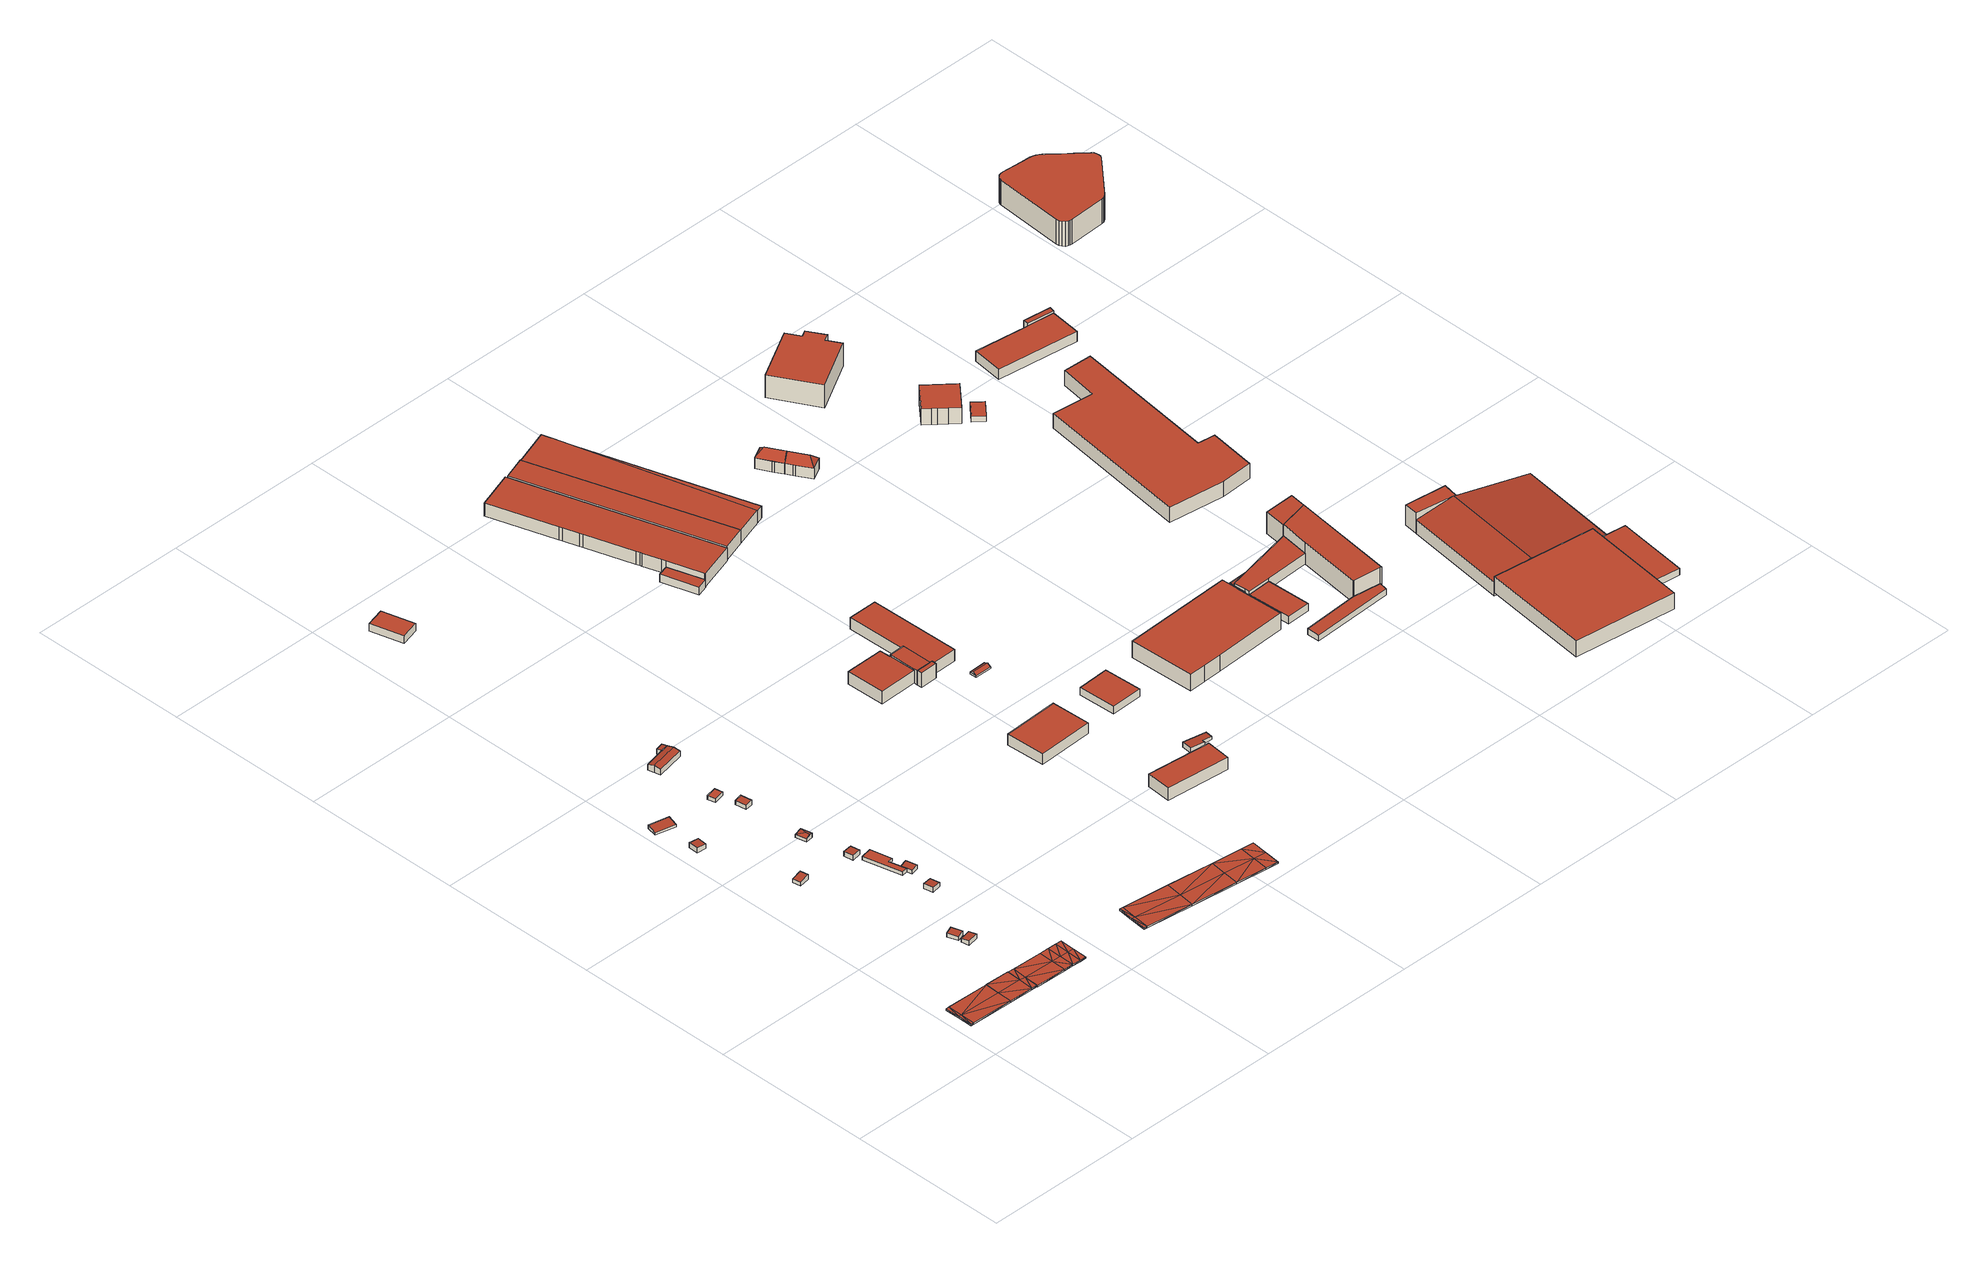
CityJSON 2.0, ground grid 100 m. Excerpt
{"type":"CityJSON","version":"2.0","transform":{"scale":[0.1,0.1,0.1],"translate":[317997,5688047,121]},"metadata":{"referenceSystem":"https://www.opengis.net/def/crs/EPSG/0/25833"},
"CityObjects":{
"building1":{"type":"Building","attributes":{"Stand_DGM":"2023","Stand_Basis-DLM":"2022","Gemeindeschluessel":"14713000","ObjektHoehe":1,"Stand_Laserscan":"2023","BodenHoehe":130.34,"Stand_3D-Stadtmodell":"2025","Geometrietyp2DReferenz":2000,"AbsoluteHoehe":131.34,"function":"53001_1800","roofType":"9999","measuredHeight":1},"geometry":[{"type":"MultiSurface","lod":"2","boundaries":[[[0,1,2]],[[2,1,3]],[[2,3,4]],[[4,3,5]],[[6,7,8]],[[8,7,9]],[[8,9,10]],[[8,10,11]],[[11,10,12]],[[11,12,13]],[[13,12,14]],[[14,12,15]],[[14,15,16]],[[14,16,17]],[[14,17,18]],[[14,18,19]],[[19,18,20]],[[19,20,1]],[[1,20,3]],[[3,20,21]],[[3,21,5]],[[5,21,22]],[[23,6,24]],[[24,6,8]],[[24,8,25]],[[25,8,11]],[[25,11,26]],[[26,11,13]],[[26,13,27]],[[27,13,28]],[[28,13,29]],[[29,13,30]],[[30,13,14]],[[30,14,19]],[[30,19,31]],[[31,19,32]],[[32,19,1]],[[32,1,0]],[[6,23,33]],[[6,33,34]],[[23,24,35]],[[23,35,33]],[[24,25,36]],[[24,36,35]],[[25,26,37]],[[25,37,36]],[[26,27,38]],[[28,29,39]],[[26,38,37]],[[27,28,40]],[[27,40,38]],[[28,39,40]],[[29,30,41]],[[29,41,39]],[[30,31,42]],[[30,42,41]],[[31,32,43]],[[31,43,42]],[[32,0,44]],[[32,44,43]],[[0,2,45]],[[0,45,44]],[[2,4,46]],[[2,46,45]],[[4,5,47]],[[4,47,46]],[[5,22,48]],[[5,48,47]],[[22,21,49]],[[22,49,48]],[[21,20,50]],[[21,50,49]],[[20,18,51]],[[20,51,50]],[[18,17,52]],[[18,52,51]],[[17,16,53]],[[17,53,52]],[[16,15,54]],[[16,54,53]],[[15,12,55]],[[15,55,54]],[[12,10,56]],[[12,56,55]],[[10,9,57]],[[10,57,56]],[[9,7,58]],[[9,58,57]],[[7,6,34]],[[7,34,58]],[[35,34,33]],[[59,34,35]],[[36,59,35]],[[60,59,36]],[[37,60,36]],[[61,60,37]],[[38,61,37]],[[40,61,38]],[[39,61,40]],[[41,61,39]],[[62,61,41]],[[63,62,41]],[[42,63,41]],[[43,63,42]],[[64,63,43]],[[44,64,43]],[[45,64,44]],[[65,64,45]],[[46,65,45]],[[47,65,46]],[[59,58,34]],[[57,58,59]],[[56,57,59]],[[60,56,59]],[[55,56,60]],[[61,55,60]],[[62,55,61]],[[54,55,62]],[[53,54,62]],[[52,53,62]],[[51,52,62]],[[63,51,62]],[[50,51,63]],[[64,50,63]],[[65,50,64]],[[49,50,65]],[[47,49,65]],[[48,49,47]]],"semantics":{"surfaces":[{"type":"RoofSurface"},{"type":"WallSurface"},{"type":"GroundSurface"}],"values":[0,0,0,0,0,0,0,0,0,0,0,0,0,0,0,0,0,0,0,0,0,0,0,0,0,0,0,0,0,0,0,0,0,0,0,0,0,0,1,1,1,1,1,1,1,1,1,1,1,1,1,1,1,1,1,1,1,1,1,1,1,1,1,1,1,1,1,1,1,1,1,1,1,1,1,1,1,1,1,1,1,1,1,1,1,1,1,1,1,1,2,2,2,2,2,2,2,2,2,2,2,2,2,2,2,2,2,2,2,2,2,2,2,2,2,2,2,2,2,2,2,2,2,2,2,2,2,2]}}]},
"building2":{"type":"Building","attributes":{"Dachtyp_tdc":"tdcPolyFlatRoof","Gemeindeschluessel":14713000,"Dachneigung":4.1,"QualitaetDacherkennung":83,"Geometrietyp2DReferenz":"3000","function":"31001_9998","roofType":"2100","measuredHeight":2.98},"geometry":[{"type":"MultiSurface","lod":"2","boundaries":[[[66,67,68,69]],[[67,70,71,68]],[[70,72,73,71]],[[72,66,69,73]],[[72,70,67,66]],[[69,68,71,73]]],"semantics":{"surfaces":[{"type":"WallSurface"},{"type":"RoofSurface"},{"type":"GroundSurface"}],"values":[0,0,0,0,1,2]}}]},
"building3":{"type":"Building","attributes":{"Dachtyp_tdc":"tdcPolyFlatRoof","Gemeindeschluessel":14713000,"Dachneigung":4.64,"QualitaetDacherkennung":65,"Geometrietyp2DReferenz":"3000","function":"31001_9998","roofType":"2100","measuredHeight":2.74},"geometry":[{"type":"MultiSurface","lod":"2","boundaries":[[[74,75,76,77]],[[75,78,79,76]],[[78,80,81,79]],[[80,74,77,81]],[[80,78,75,74]],[[77,76,79,81]]],"semantics":{"surfaces":[{"type":"WallSurface"},{"type":"RoofSurface"},{"type":"GroundSurface"}],"values":[0,0,0,0,1,2]}}]},
"building4":{"type":"Building","attributes":{"Dachtyp_tdc":"tdcPolyFlatRoof","Gemeindeschluessel":14713000,"Dachneigung":4.14,"QualitaetDacherkennung":78,"Geometrietyp2DReferenz":"3000","function":"31001_9998","roofType":"2100","measuredHeight":3.09},"geometry":[{"type":"MultiSurface","lod":"2","boundaries":[[[82,83,84,85]],[[83,86,87,84]],[[86,88,89,87]],[[88,82,85,89]],[[88,86,83,82]],[[85,84,87,89]]],"semantics":{"surfaces":[{"type":"WallSurface"},{"type":"RoofSurface"},{"type":"GroundSurface"}],"values":[0,0,0,0,1,2]}}]},
"building5":{"type":"Building","attributes":{"Dachtyp_tdc":"tdcPolyFlatRoof","Gemeindeschluessel":14713000,"Dachneigung":2.61,"QualitaetDacherkennung":68,"Geometrietyp2DReferenz":"3000","function":"31001_9998","roofType":"2100","measuredHeight":3.45},"geometry":[{"type":"MultiSurface","lod":"2","boundaries":[[[90,91,92,93]],[[91,94,95,92]],[[94,96,97,95]],[[96,90,93,97]],[[96,94,91,90]],[[93,92,95,97]]],"semantics":{"surfaces":[{"type":"WallSurface"},{"type":"RoofSurface"},{"type":"GroundSurface"}],"values":[0,0,0,0,1,2]}}]},
"building6":{"type":"Building","attributes":{"Dachtyp_tdc":"tdcPolyFlatRoof","Gemeindeschluessel":14713000,"Dachneigung":6.38,"QualitaetDacherkennung":75,"Geometrietyp2DReferenz":"3000","function":"31001_9998","roofType":"2100","measuredHeight":2.29},"geometry":[{"type":"MultiSurface","lod":"2","boundaries":[[[98,99,100,101]],[[99,102,103,100]],[[102,104,105,103]],[[104,98,101,105]],[[104,102,99,98]],[[101,100,103,105]]],"semantics":{"surfaces":[{"type":"WallSurface"},{"type":"RoofSurface"},{"type":"GroundSurface"}],"values":[0,0,0,0,1,2]}}]},
"building7":{"type":"Building","attributes":{"Dachtyp_tdc":"tdcPolyFlatRoof","Gemeindeschluessel":14713000,"Dachneigung":5.02,"QualitaetDacherkennung":79,"Geometrietyp2DReferenz":"3000","function":"31001_9998","roofType":"2100","measuredHeight":3.14},"geometry":[{"type":"MultiSurface","lod":"2","boundaries":[[[106,107,108,109]],[[107,110,111,108]],[[110,112,113,111]],[[112,106,109,113]],[[112,110,107,106]],[[109,108,111,113]]],"semantics":{"surfaces":[{"type":"WallSurface"},{"type":"RoofSurface"},{"type":"GroundSurface"}],"values":[0,0,0,0,1,2]}}]},
"building8":{"type":"Building","attributes":{"Dachtyp_tdc":"tdcPolyFlatRoof","Gemeindeschluessel":14713000,"Dachneigung":3.88,"QualitaetDacherkennung":76,"Geometrietyp2DReferenz":"3000","function":"31001_9998","roofType":"2100","measuredHeight":3.32},"geometry":[{"type":"MultiSurface","lod":"2","boundaries":[[[114,115,116,117]],[[115,118,119,116]],[[118,120,121,119]],[[120,114,117,121]],[[120,118,115,114]],[[117,116,119,121]]],"semantics":{"surfaces":[{"type":"WallSurface"},{"type":"RoofSurface"},{"type":"GroundSurface"}],"values":[0,0,0,0,1,2]}}]},
"building9":{"type":"Building","attributes":{"Dachtyp_tdc":"tdcPolyFlatRoof","Gemeindeschluessel":14713000,"Dachneigung":0,"QualitaetDacherkennung":50,"Geometrietyp2DReferenz":"3000","function":"31001_9998","roofType":"1000","measuredHeight":2.38},"geometry":[{"type":"MultiSurface","lod":"2","boundaries":[[[122,123,124,125]],[[123,126,127,124]],[[126,128,129,127]],[[128,130,131,129]],[[130,132,133,131]],[[132,134,135,133]],[[134,122,125,135]],[[134,132,130,128,126,123,122]],[[125,124,127,129,131,133,135]]],"semantics":{"surfaces":[{"type":"WallSurface"},{"type":"RoofSurface"},{"type":"GroundSurface"}],"values":[0,0,0,0,0,0,0,1,2]}}]},
"building10":{"type":"Building","attributes":{"Dachtyp_tdc":"tdcHipAndGableRoof","Gemeindeschluessel":14713000,"Dachneigung":20.22,"QualitaetDacherkennung":54,"Geometrietyp2DReferenz":"3000","function":"31001_9998","roofType":"5000","measuredHeight":3.24},"geometry":[{"type":"MultiSurface","lod":"2","boundaries":[[[136,137,138,139]],[[137,140,141,138]],[[140,142,143,141]],[[142,136,139,143]],[[140,137,144]],[[136,142,145]],[[137,136,145,144]],[[142,140,144,145]],[[139,138,141,143]]],"semantics":{"surfaces":[{"type":"WallSurface"},{"type":"RoofSurface"},{"type":"GroundSurface"}],"values":[0,0,0,0,1,0,1,1,2]}}]},
"building11":{"type":"Building","attributes":{"Dachtyp_tdc":"tdcPolyFlatRoof","Gemeindeschluessel":14713000,"Dachneigung":2.78,"QualitaetDacherkennung":72,"Geometrietyp2DReferenz":"3000","function":"31001_9998","roofType":"2100","measuredHeight":2.71},"geometry":[{"type":"MultiSurface","lod":"2","boundaries":[[[146,147,148,125]],[[147,149,150,148]],[[149,151,152,150]],[[151,153,124,152]],[[153,146,125,124]],[[153,151,149,147,146]],[[125,148,150,152,124]]],"semantics":{"surfaces":[{"type":"WallSurface"},{"type":"RoofSurface"},{"type":"GroundSurface"}],"values":[0,0,0,0,0,1,2]}}]},
"building12":{"type":"Building","attributes":{"Dachtyp_tdc":"tdcPolyFlatRoof","Gemeindeschluessel":14713000,"Dachneigung":0,"QualitaetDacherkennung":69,"Geometrietyp2DReferenz":"3000","function":"31001_9998","roofType":"1000","measuredHeight":2.48},"geometry":[{"type":"MultiSurface","lod":"2","boundaries":[[[154,155,156,157]],[[155,158,159,156]],[[158,160,161,159]],[[160,154,157,161]],[[160,158,155,154]],[[157,156,159,161]]],"semantics":{"surfaces":[{"type":"WallSurface"},{"type":"RoofSurface"},{"type":"GroundSurface"}],"values":[0,0,0,0,1,2]}}]},
"building13":{"type":"Building","attributes":{"Dachtyp_tdc":"tdcPolyFlatRoof","Gemeindeschluessel":14713000,"Dachneigung":3.39,"QualitaetDacherkennung":83,"Geometrietyp2DReferenz":"3000","function":"31001_9998","roofType":"2100","measuredHeight":3.14},"geometry":[{"type":"MultiSurface","lod":"2","boundaries":[[[162,163,164,165]],[[163,166,167,164]],[[166,168,169,167]],[[168,162,165,169]],[[168,166,163,162]],[[165,164,167,169]]],"semantics":{"surfaces":[{"type":"WallSurface"},{"type":"RoofSurface"},{"type":"GroundSurface"}],"values":[0,0,0,0,1,2]}}]},
"building14":{"type":"Building","attributes":{"Gemeindeschluessel":14713000,"Geometrietyp2DReferenz":"3000","function":"31001_9998","roofType":"9999"},"children":["building14-1","building14-2"]},
"building14-1":{"type":"BuildingPart","attributes":{"Dachtyp_tdc":"tdcPolyFlatRoof","Dachneigung":4.52,"QualitaetDacherkennung":75,"Geometrietyp2DReferenz":"3000","roofType":"2100","measuredHeight":3.58},"parents":["building14"],"geometry":[{"type":"MultiSurface","lod":"2","boundaries":[[[170,171,172,173]],[[171,174,175,172]],[[174,176,177,175]],[[176,174,171,170]],[[173,172,175,177]],[[176,170,173,177]]],"semantics":{"surfaces":[{"type":"WallSurface"},{"type":"RoofSurface"},{"type":"GroundSurface"},{"type":"ClosureSurface"}],"values":[0,0,0,1,2,3]}}]},
"building14-2":{"type":"BuildingPart","attributes":{"Dachtyp_tdc":"tdcGableRoof","Dachneigung":12.47,"QualitaetDacherkennung":81,"Geometrietyp2DReferenz":"3000","roofType":"3100","measuredHeight":4.44},"parents":["building14"],"geometry":[{"type":"MultiSurface","lod":"2","boundaries":[[[178,179,180,181]],[[179,182,183,180]],[[182,170,173,183]],[[176,184,185,177]],[[184,186,187,185]],[[186,188,189,187]],[[188,178,181,189]],[[184,176,170,182,179,178]],[[178,188,186,184]],[[181,180,183,173,177,185,187,189]],[[170,176,177,173]]],"semantics":{"surfaces":[{"type":"WallSurface"},{"type":"RoofSurface"},{"type":"GroundSurface"},{"type":"ClosureSurface"}],"values":[0,0,0,0,0,0,0,1,1,2,3]}}]},
"building15":{"type":"Building","attributes":{"Stand_DGM":"2023","Stand_Basis-DLM":"2022","Gemeindeschluessel":"14713000","ObjektHoehe":1,"Stand_Laserscan":"2023","BodenHoehe":130.78,"Stand_3D-Stadtmodell":"2025","Geometrietyp2DReferenz":2000,"AbsoluteHoehe":131.78,"function":"53001_1800","roofType":"9999","measuredHeight":1},"geometry":[{"type":"MultiSurface","lod":"2","boundaries":[[[190,191,192]],[[190,192,193]],[[193,192,194]],[[193,194,195]],[[195,194,196]],[[196,194,197]],[[196,197,198]],[[196,198,199]],[[199,198,200]],[[199,200,201]],[[191,202,203]],[[191,203,192]],[[192,203,204]],[[192,204,194]],[[194,204,197]],[[197,204,205]],[[197,205,198]],[[198,205,206]],[[198,206,207]],[[198,207,200]],[[191,190,208]],[[191,208,209]],[[190,193,210]],[[190,210,208]],[[193,195,211]],[[193,211,210]],[[195,196,212]],[[195,212,211]],[[196,199,213]],[[196,213,212]],[[199,201,214]],[[199,214,213]],[[201,200,215]],[[201,215,214]],[[200,207,216]],[[200,216,215]],[[207,206,217]],[[207,217,216]],[[206,205,218]],[[206,218,217]],[[205,204,219]],[[205,219,218]],[[204,203,220]],[[204,220,219]],[[203,202,221]],[[203,221,220]],[[202,191,209]],[[202,209,221]],[[222,209,208]],[[210,222,208]],[[223,222,210]],[[211,223,210]],[[212,223,211]],[[224,223,212]],[[225,224,212]],[[213,225,212]],[[215,225,213]],[[214,215,213]],[[220,221,209]],[[222,220,209]],[[219,220,222]],[[224,219,223]],[[223,219,222]],[[218,219,224]],[[225,218,224]],[[217,218,225]],[[216,217,225]],[[215,216,225]]],"semantics":{"surfaces":[{"type":"RoofSurface"},{"type":"WallSurface"},{"type":"GroundSurface"}],"values":[0,0,0,0,0,0,0,0,0,0,0,0,0,0,0,0,0,0,0,0,1,1,1,1,1,1,1,1,1,1,1,1,1,1,1,1,1,1,1,1,1,1,1,1,1,1,1,1,2,2,2,2,2,2,2,2,2,2,2,2,2,2,2,2,2,2,2,2]}}]},
"building16":{"type":"Building","attributes":{"Dachtyp_tdc":"tdcPolyFlatRoof","Gemeindeschluessel":14713000,"Dachneigung":0,"QualitaetDacherkennung":88,"Geometrietyp2DReferenz":"3000","function":"31001_2000","roofType":"1000","measuredHeight":4.96},"geometry":[{"type":"MultiSurface","lod":"2","boundaries":[[[226,227,228,229]],[[227,230,231,228]],[[230,232,233,231]],[[232,226,229,233]],[[232,230,227,226]],[[229,228,231,233]]],"semantics":{"surfaces":[{"type":"WallSurface"},{"type":"RoofSurface"},{"type":"GroundSurface"}],"values":[0,0,0,0,1,2]}}]},
"building17":{"type":"Building","attributes":{"Dachtyp_tdc":"tdcPolyFlatRoof","Gemeindeschluessel":14713000,"Dachneigung":0,"QualitaetDacherkennung":85,"Geometrietyp2DReferenz":"3000","function":"31001_2000","roofType":"1000","measuredHeight":6.99},"geometry":[{"type":"MultiSurface","lod":"2","boundaries":[[[234,235,236,237]],[[235,238,239,236]],[[238,240,241,239]],[[240,234,237,241]],[[240,238,235,234]],[[237,236,239,241]]],"semantics":{"surfaces":[{"type":"WallSurface"},{"type":"RoofSurface"},{"type":"GroundSurface"}],"values":[0,0,0,0,1,2]}}]},
"building18":{"type":"Building","attributes":{"Dachtyp_tdc":"tdcPolyFlatRoof","Gemeindeschluessel":14713000,"Dachneigung":0,"QualitaetDacherkennung":66,"Geometrietyp2DReferenz":"3000","function":"31001_2000","roofType":"1000","measuredHeight":8.28},"geometry":[{"type":"MultiSurface","lod":"2","boundaries":[[[242,243,244,245]],[[243,246,247,244]],[[246,248,249,247]],[[248,242,245,249]],[[248,246,243,242]],[[245,244,247,249]]],"semantics":{"surfaces":[{"type":"WallSurface"},{"type":"RoofSurface"},{"type":"GroundSurface"}],"values":[0,0,0,0,1,2]}}]},
"building19":{"type":"Building","attributes":{"Gemeindeschluessel":14713000,"Geometrietyp2DReferenz":"3000","function":"31001_2000","roofType":"9999"},"children":["building19-1","building19-2","building19-3","building19-4"]},
"building19-1":{"type":"BuildingPart","attributes":{"Dachtyp_tdc":"tdcPolyFlatRoof","Dachneigung":0,"QualitaetDacherkennung":68,"Geometrietyp2DReferenz":"3000","roofType":"1000","measuredHeight":8.22},"parents":["building19"],"geometry":[{"type":"MultiSurface","lod":"2","boundaries":[[[250,251,252,253]],[[251,254,255,252]],[[254,256,257,255]],[[258,259,260,261]],[[259,250,253,260]],[[259,258,256,254,251,250]],[[253,252,255,257,261,260]],[[261,257,256,258]]],"semantics":{"surfaces":[{"type":"WallSurface"},{"type":"RoofSurface"},{"type":"GroundSurface"},{"type":"ClosureSurface"}],"values":[0,0,0,0,0,1,2,3]}}]},
"building19-2":{"type":"BuildingPart","attributes":{"Dachtyp_tdc":"tdcPolyFlatRoof","Dachneigung":0,"QualitaetDacherkennung":50,"Geometrietyp2DReferenz":"3000","roofType":"1000","measuredHeight":9.46},"parents":["building19"],"geometry":[{"type":"MultiSurface","lod":"2","boundaries":[[[262,263,258,261,264]],[[265,266,267,268,257,256]],[[266,265,263,262,269]],[[270,264,261,257,268]],[[264,270,271,269,262]],[[256,258,263,265]],[[256,257,261,258]],[[271,267,266,269]],[[271,270,268,267]]],"semantics":{"surfaces":[{"type":"WallSurface"},{"type":"RoofSurface"},{"type":"GroundSurface"},{"type":"ClosureSurface"}],"values":[0,0,1,2,3,0,3,0,3]}}]},
"building19-3":{"type":"BuildingPart","attributes":{"Dachtyp_tdc":"tdcPolyFlatRoof","Dachneigung":0,"QualitaetDacherkennung":91,"Geometrietyp2DReferenz":"3000","roofType":"1000","measuredHeight":7.54},"parents":["building19"],"geometry":[{"type":"MultiSurface","lod":"2","boundaries":[[[272,273,274,275]],[[273,276,277,274]],[[267,278,279,268]],[[278,272,275,279]],[[278,267,271,276,273,272]],[[275,274,277,270,268,279]],[[277,276,271,270]],[[268,270,271,267]]],"semantics":{"surfaces":[{"type":"WallSurface"},{"type":"RoofSurface"},{"type":"GroundSurface"},{"type":"ClosureSurface"}],"values":[0,0,0,0,1,2,3,3]}}]},
"building19-4":{"type":"BuildingPart","attributes":{"Dachtyp_tdc":"tdcPolyFlatRoof","Dachneigung":0,"QualitaetDacherkennung":94,"Geometrietyp2DReferenz":"3000","roofType":"1000","measuredHeight":9.58},"parents":["building19"],"geometry":[{"type":"MultiSurface","lod":"2","boundaries":[[[280,281,282,277,276]],[[281,283,284,282]],[[283,285,262,264,284]],[[285,283,281,280]],[[277,282,284,264,270]],[[276,271,269,262,285,280]],[[270,264,262,269,271]],[[276,277,270,271]]],"semantics":{"surfaces":[{"type":"WallSurface"},{"type":"RoofSurface"},{"type":"GroundSurface"},{"type":"ClosureSurface"}],"values":[0,0,0,1,2,0,3,3]}}]},
"building20":{"type":"Building","attributes":{"Dachtyp_tdc":"tdcPolyFlatRoof","Gemeindeschluessel":14713000,"Dachneigung":0,"QualitaetDacherkennung":80,"Geometrietyp2DReferenz":"3000","function":"31001_2000","roofType":"1000","measuredHeight":5.15},"geometry":[{"type":"MultiSurface","lod":"2","boundaries":[[[286,287,288,289]],[[287,290,291,288]],[[290,292,293,291]],[[292,294,295,293]],[[294,286,289,295]],[[294,292,290,287,286]],[[289,288,291,293,295]]],"semantics":{"surfaces":[{"type":"WallSurface"},{"type":"RoofSurface"},{"type":"GroundSurface"}],"values":[0,0,0,0,0,1,2]}}]},
"building21":{"type":"Building","attributes":{"Dachtyp_tdc":"tdcGableRoof","Gemeindeschluessel":14713000,"Dachneigung":32.27,"QualitaetDacherkennung":26,"Geometrietyp2DReferenz":"3000","function":"31001_2000","roofType":"3100","measuredHeight":2.42},"geometry":[{"type":"MultiSurface","lod":"2","boundaries":[[[296,297,298,299]],[[297,300,301,298]],[[300,302,303,301]],[[302,296,299,303]],[[300,297,304]],[[296,302,305]],[[297,296,305,304]],[[302,300,304,305]],[[299,298,301,303]]],"semantics":{"surfaces":[{"type":"WallSurface"},{"type":"RoofSurface"},{"type":"GroundSurface"}],"values":[0,0,0,0,0,0,1,1,2]}}]},
"building22":{"type":"Building","attributes":{"Dachtyp_tdc":"tdcPolyFlatRoof","Gemeindeschluessel":14713000,"Dachneigung":4.75,"QualitaetDacherkennung":59,"Geometrietyp2DReferenz":"3000","function":"31001_2000","roofType":"2100","measuredHeight":3.31},"geometry":[{"type":"MultiSurface","lod":"2","boundaries":[[[306,307,308,309]],[[307,310,311,308]],[[310,312,313,311]],[[312,314,315,313]],[[314,316,317,315]],[[316,306,309,317]],[[316,314,312,310,307,306]],[[309,308,311,313,315,317]]],"semantics":{"surfaces":[{"type":"WallSurface"},{"type":"RoofSurface"},{"type":"GroundSurface"}],"values":[0,0,0,0,0,0,1,2]}}]},
"building23":{"type":"Building","attributes":{"Dachtyp_tdc":"tdcPolyFlatRoof","Gemeindeschluessel":14713000,"Dachneigung":0,"QualitaetDacherkennung":23,"Geometrietyp2DReferenz":"3000","function":"31001_2000","roofType":"1000","measuredHeight":8.55},"geometry":[{"type":"MultiSurface","lod":"2","boundaries":[[[318,319,320,321]],[[319,322,323,320]],[[322,324,325,323]],[[324,326,327,325]],[[326,328,329,327]],[[328,330,331,329]],[[330,332,333,331]],[[332,334,335,333]],[[334,336,337,335]],[[336,338,339,337]],[[338,340,341,339]],[[340,342,343,341]],[[342,344,345,343]],[[344,346,347,345]],[[346,348,349,347]],[[348,318,321,349]],[[348,346,344,342,340,338,336,334,332,330,328,326,324,322,319,318]],[[321,320,323,325,327,329,331,333,335,337,339,341,343,345,347,349]]],"semantics":{"surfaces":[{"type":"WallSurface"},{"type":"RoofSurface"},{"type":"GroundSurface"}],"values":[0,0,0,0,0,0,0,0,0,0,0,0,0,0,0,0,1,2]}}]},
"building24":{"type":"Building","attributes":{"Dachtyp_tdc":"tdcPolyFlatRoof","Gemeindeschluessel":14713000,"Dachneigung":0,"QualitaetDacherkennung":75,"Geometrietyp2DReferenz":"3000","function":"31001_2000","roofType":"1000","measuredHeight":4.93},"geometry":[{"type":"MultiSurface","lod":"2","boundaries":[[[350,351,352,353]],[[351,354,355,352]],[[354,356,357,355]],[[356,350,353,357]],[[356,354,351,350]],[[353,352,355,357]]],"semantics":{"surfaces":[{"type":"WallSurface"},{"type":"RoofSurface"},{"type":"GroundSurface"}],"values":[0,0,0,0,1,2]}}]},
"building25":{"type":"Building","attributes":{"Dachtyp_tdc":"tdcPolyFlatRoof","Gemeindeschluessel":14713000,"Dachneigung":0,"QualitaetDacherkennung":47,"Geometrietyp2DReferenz":"3000","function":"31001_2000","roofType":"1000","measuredHeight":9.12},"geometry":[{"type":"MultiSurface","lod":"2","boundaries":[[[358,359,360,361]],[[359,362,363,360]],[[362,364,365,363]],[[364,366,367,365]],[[366,358,361,367]],[[366,364,362,359,358]],[[361,360,363,365,367]]],"semantics":{"surfaces":[{"type":"WallSurface"},{"type":"RoofSurface"},{"type":"GroundSurface"}],"values":[0,0,0,0,0,1,2]}}]},
"building26":{"type":"Building","attributes":{"Gemeindeschluessel":14713000,"Geometrietyp2DReferenz":"3000","function":"31001_2000","roofType":"9999"},"children":["building26-1","building26-2","building26-3"]},
"building26-1":{"type":"BuildingPart","attributes":{"Dachtyp_tdc":"tdcPolyFlatRoof","Dachneigung":0,"QualitaetDacherkennung":39,"Geometrietyp2DReferenz":"3000","roofType":"1000","measuredHeight":3},"parents":["building26"],"geometry":[{"type":"MultiSurface","lod":"2","boundaries":[[[368,369,370,371]],[[369,372,373,370]],[[372,374,375,373]],[[374,372,369,368]],[[371,370,373,375]],[[371,375,374,368]]],"semantics":{"surfaces":[{"type":"WallSurface"},{"type":"RoofSurface"},{"type":"GroundSurface"},{"type":"ClosureSurface"}],"values":[0,0,0,1,2,3]}}]},
"building26-2":{"type":"BuildingPart","attributes":{"Dachtyp_tdc":"tdcPolyFlatRoof","Dachneigung":0,"QualitaetDacherkennung":45,"Geometrietyp2DReferenz":"3000","roofType":"1000","measuredHeight":8.45},"parents":["building26"],"geometry":[{"type":"MultiSurface","lod":"2","boundaries":[[[376,377,378,379,380]],[[381,382,365,383,384]],[[382,385,363,365]],[[385,386,360,363]],[[386,376,380,360]],[[386,385,382,381,377,376]],[[380,379,383,365,363,360]],[[384,378,377,381]],[[384,383,379,378]]],"semantics":{"surfaces":[{"type":"WallSurface"},{"type":"RoofSurface"},{"type":"GroundSurface"},{"type":"ClosureSurface"}],"values":[0,0,0,0,0,1,2,0,3]}}]},
"building26-3":{"type":"BuildingPart","attributes":{"Dachtyp_tdc":"tdcPolyFlatRoof","Dachneigung":0,"QualitaetDacherkennung":83,"Geometrietyp2DReferenz":"3000","roofType":"1000","measuredHeight":7.87},"parents":["building26"],"geometry":[{"type":"MultiSurface","lod":"2","boundaries":[[[378,387,368,371,379]],[[388,389,390,375,374]],[[389,384,383,390]],[[384,389,388,387,378]],[[379,371,375,390,383]],[[374,368,387,388]],[[374,375,371,368]],[[379,383,384,378]]],"semantics":{"surfaces":[{"type":"WallSurface"},{"type":"RoofSurface"},{"type":"GroundSurface"},{"type":"ClosureSurface"}],"values":[0,0,0,1,2,0,3,3]}}]},
"building27":{"type":"Building","attributes":{"Gemeindeschluessel":14713000,"Geometrietyp2DReferenz":"3000","function":"31001_2000","roofType":"9999"},"children":["building27-1","building27-2"]},
"building27-1":{"type":"BuildingPart","attributes":{"Dachtyp_tdc":"tdcPolyFlatRoof","Dachneigung":0,"QualitaetDacherkennung":62,"Geometrietyp2DReferenz":"3000","roofType":"1000","measuredHeight":10.69},"parents":["building27"],"geometry":[{"type":"MultiSurface","lod":"2","boundaries":[[[391,392,393,394]],[[392,395,396,393]],[[395,397,396]],[[398,399,400]],[[398,401,402,399]],[[401,403,404,402]],[[403,405,406,404]],[[405,407,408,406]],[[407,391,394,408]],[[407,405,403,401,398,395,392,391]],[[394,393,396,399,402,404,406,408]],[[400,397,395,398]],[[400,399,396,397]]],"semantics":{"surfaces":[{"type":"WallSurface"},{"type":"RoofSurface"},{"type":"GroundSurface"},{"type":"ClosureSurface"}],"values":[0,0,0,0,0,0,0,0,0,1,2,0,3]}}]},
"building27-2":{"type":"BuildingPart","attributes":{"Dachtyp_tdc":"tdcPolyFlatRoof","Dachneigung":0,"QualitaetDacherkennung":89,"Geometrietyp2DReferenz":"3000","roofType":"1000","measuredHeight":4.94},"parents":["building27"],"geometry":[{"type":"MultiSurface","lod":"2","boundaries":[[[409,400,399,410]],[[397,411,412,396]],[[411,409,410,412]],[[411,397,400,409]],[[410,399,396,412]],[[396,399,400,397]]],"semantics":{"surfaces":[{"type":"WallSurface"},{"type":"RoofSurface"},{"type":"GroundSurface"},{"type":"ClosureSurface"}],"values":[0,0,0,1,2,3]}}]},
"building28":{"type":"Building","attributes":{"Dachtyp_tdc":"tdcFreeFormRoof","Gemeindeschluessel":14713000,"Dachneigung":44.32,"QualitaetDacherkennung":79,"Geometrietyp2DReferenz":"3000","function":"31001_9998","roofType":"5000","measuredHeight":11.58},"geometry":[{"type":"MultiSurface","lod":"2","boundaries":[[[413,414,415,416]],[[414,417,418,415]],[[417,419,420,418]],[[419,421,422,420]],[[421,423,424,422]],[[423,425,426,424]],[[425,427,428,426]],[[427,413,416,428]],[[429,430,431]],[[432,433,431,430,434,435]],[[419,417,436,437,429,431,433]],[[427,430,429,437,413]],[[413,437,436,414]],[[414,436,417]],[[421,432,435,423]],[[423,435,434,425]],[[425,434,430,427]],[[419,433,432,421]],[[416,415,418,420,422,424,426,428]]],"semantics":{"surfaces":[{"type":"WallSurface"},{"type":"RoofSurface"},{"type":"GroundSurface"}],"values":[0,0,0,0,0,0,0,0,1,1,1,0,0,0,0,0,0,0,2]}}]},
"building29":{"type":"Building","attributes":{"Dachtyp_tdc":"tdcFreeFormRoof","Gemeindeschluessel":14713000,"Dachneigung":44.7,"QualitaetDacherkennung":79,"Geometrietyp2DReferenz":"3000","function":"31001_9998","roofType":"5000","measuredHeight":11.64},"geometry":[{"type":"MultiSurface","lod":"2","boundaries":[[[438,439,440,441]],[[439,442,443,440]],[[442,432,422,443]],[[432,444,420,422]],[[444,445,446,420]],[[445,447,448,446]],[[447,449,450,448]],[[449,438,441,450]],[[449,451,452]],[[449,447,445,444,433,451]],[[438,452,451,433,432,442,439]],[[444,432,433]],[[438,449,452]],[[441,440,443,422,420,446,448,450]]],"semantics":{"surfaces":[{"type":"WallSurface"},{"type":"RoofSurface"},{"type":"GroundSurface"}],"values":[0,0,0,0,0,0,0,0,1,1,1,0,0,2]}}]},
"building30":{"type":"Building","attributes":{"Dachtyp_tdc":"tdcPolyFlatRoof","Gemeindeschluessel":14713000,"Dachneigung":0,"QualitaetDacherkennung":1,"Geometrietyp2DReferenz":"3000","function":"31001_2000","roofType":"1000","measuredHeight":3.91},"geometry":[{"type":"MultiSurface","lod":"2","boundaries":[[[453,454,455,456]],[[454,457,458,455]],[[457,459,460,458]],[[459,461,462,460]],[[461,453,456,462]],[[461,459,457,454,453]],[[456,455,458,460,462]]],"semantics":{"surfaces":[{"type":"WallSurface"},{"type":"RoofSurface"},{"type":"GroundSurface"}],"values":[0,0,0,0,0,1,2]}}]},
"building31":{"type":"Building","attributes":{"Gemeindeschluessel":14713000,"Geometrietyp2DReferenz":"3000","function":"31001_2000","roofType":"9999"},"children":["building31-1","building31-2","building31-3","building31-4","building31-5"]},
"building31-1":{"type":"BuildingPart","attributes":{"Dachtyp_tdc":"tdcPolyFlatRoof","Dachneigung":0,"QualitaetDacherkennung":49,"Geometrietyp2DReferenz":"3000","roofType":"1000","measuredHeight":6.84},"parents":["building31"],"geometry":[{"type":"MultiSurface","lod":"2","boundaries":[[[463,464,465,466,467]],[[468,469,470,471,472]],[[469,473,474,475,470]],[[476,477,478,479,480]],[[477,481,482,478]],[[481,483,484,482]],[[481,477,476,473,469,468,464,463,483]],[[484,467,466,471,470,475,479,478,482]],[[467,484,483,463]],[[472,465,464,468]],[[472,471,466,465]],[[480,474,473,476]],[[480,479,475,474]]],"semantics":{"surfaces":[{"type":"WallSurface"},{"type":"RoofSurface"},{"type":"GroundSurface"},{"type":"ClosureSurface"}],"values":[0,0,0,0,0,0,1,2,3,0,3,0,3]}}]},
"building31-2":{"type":"BuildingPart","attributes":{"Dachtyp_tdc":"tdcPolyFlatRoof","Dachneigung":0,"QualitaetDacherkennung":49,"Geometrietyp2DReferenz":"3000","roofType":"1000","measuredHeight":14.35},"parents":["building31"],"geometry":[{"type":"MultiSurface","lod":"2","boundaries":[[[485,486,487,488,489]],[[486,490,460,487]],[[490,491,492,460]],[[491,493,458,492]],[[493,494,463,467,458]],[[495,494,493,491,490,486,485]],[[488,487,460,492,458,467,484]],[[483,463,494,495,496]],[[483,484,467,463]],[[489,496,495,485]],[[484,483,496,489,488]]],"semantics":{"surfaces":[{"type":"WallSurface"},{"type":"RoofSurface"},{"type":"GroundSurface"},{"type":"ClosureSurface"}],"values":[0,0,0,0,0,1,2,0,3,0,3]}}]},
"building31-3":{"type":"BuildingPart","attributes":{"Dachtyp_tdc":"tdcPolyFlatRoof","Dachneigung":0,"QualitaetDacherkennung":89,"Geometrietyp2DReferenz":"3000","roofType":"1000","measuredHeight":5.06},"parents":["building31"],"geometry":[{"type":"MultiSurface","lod":"2","boundaries":[[[497,498,499,500]],[[498,472,471,499]],[[465,497,500,466]],[[465,472,498,497]],[[500,499,471,466]],[[466,471,472,465]]],"semantics":{"surfaces":[{"type":"WallSurface"},{"type":"RoofSurface"},{"type":"GroundSurface"},{"type":"ClosureSurface"}],"values":[0,0,0,1,2,3]}}]},
"building31-4":{"type":"BuildingPart","attributes":{"Dachtyp_tdc":"tdcPolyFlatRoof","Dachneigung":0,"QualitaetDacherkennung":67,"Geometrietyp2DReferenz":"3000","roofType":"1000","measuredHeight":14.24},"parents":["building31"],"geometry":[{"type":"MultiSurface","lod":"2","boundaries":[[[501,502,503,482,481]],[[502,504,505,503]],[[504,489,488,505]],[[489,504,502,501,496]],[[482,503,505,488,484]],[[481,483,496,501]],[[481,482,484,483]],[[484,488,489,496,483]]],"semantics":{"surfaces":[{"type":"WallSurface"},{"type":"RoofSurface"},{"type":"GroundSurface"},{"type":"ClosureSurface"}],"values":[0,0,0,1,2,0,3,3]}}]},
"building31-5":{"type":"BuildingPart","attributes":{"Dachtyp_tdc":"tdcPolyFlatRoof","Dachneigung":6.16,"QualitaetDacherkennung":50,"Geometrietyp2DReferenz":"3000","roofType":"2100","measuredHeight":5.34},"parents":["building31"],"geometry":[{"type":"MultiSurface","lod":"2","boundaries":[[[474,506,507,475]],[[506,508,509,507]],[[508,480,479,509]],[[508,506,474,480]],[[479,475,507,509]],[[474,475,479,480]]],"semantics":{"surfaces":[{"type":"WallSurface"},{"type":"RoofSurface"},{"type":"GroundSurface"},{"type":"ClosureSurface"}],"values":[0,0,0,1,2,3]}}]},
"building32":{"type":"Building","attributes":{"name":"Universität Leipzig - Veterinärmedizinische Fakultät","Dachtyp_tdc":"tdcPolyFlatRoof","Gemeindeschluessel":14713000,"Dachneigung":0,"QualitaetDacherkennung":15,"Geometrietyp2DReferenz":"3000","function":"31001_3023","roofType":"1000","measuredHeight":15.12},"geometry":[{"type":"MultiSurface","lod":"2","boundaries":[[[510,511,512,513]],[[511,514,515,512]],[[514,516,517,515]],[[516,518,519,517]],[[518,520,521,519]],[[520,522,523,521]],[[522,524,525,523]],[[524,510,513,525]],[[524,522,520,518,516,514,511,510]],[[513,512,515,517,519,521,523,525]]],"semantics":{"surfaces":[{"type":"WallSurface"},{"type":"RoofSurface"},{"type":"GroundSurface"}],"values":[0,0,0,0,0,0,0,0,1,2]}}]},
"building33":{"type":"Building","attributes":{"Dachtyp_tdc":"tdcPolyFlatRoof","Gemeindeschluessel":14713000,"Dachneigung":0,"QualitaetDacherkennung":35,"Geometrietyp2DReferenz":"3000","function":"31001_2000","roofType":"1000","measuredHeight":10.61},"geometry":[{"type":"MultiSurface","lod":"2","boundaries":[[[526,527,528,529]],[[527,530,531,528]],[[530,532,533,531]],[[532,534,535,533]],[[534,536,537,535]],[[536,538,539,537]],[[538,540,541,539]],[[540,526,529,541]],[[540,538,536,534,532,530,527,526]],[[529,528,531,533,535,537,539,541]]],"semantics":{"surfaces":[{"type":"WallSurface"},{"type":"RoofSurface"},{"type":"GroundSurface"}],"values":[0,0,0,0,0,0,0,0,1,2]}}]},
"building34":{"type":"Building","attributes":{"Dachtyp_tdc":"tdcPolyFlatRoof","Gemeindeschluessel":14713000,"Dachneigung":0,"QualitaetDacherkennung":84,"Geometrietyp2DReferenz":"3000","function":"31001_2000","roofType":"1000","measuredHeight":3.62},"geometry":[{"type":"MultiSurface","lod":"2","boundaries":[[[542,543,544,545]],[[543,546,547,544]],[[546,548,549,547]],[[548,542,545,549]],[[548,546,543,542]],[[545,544,547,549]]],"semantics":{"surfaces":[{"type":"WallSurface"},{"type":"RoofSurface"},{"type":"GroundSurface"}],"values":[0,0,0,0,1,2]}}]},
"building35":{"type":"Building","attributes":{"Dachtyp_tdc":"tdcPolyFlatRoof","Gemeindeschluessel":14713000,"Dachneigung":0,"QualitaetDacherkennung":14,"Geometrietyp2DReferenz":"3000","function":"31001_2000","roofType":"1000","measuredHeight":10.68},"geometry":[{"type":"MultiSurface","lod":"2","boundaries":[[[550,551,552,553]],[[551,554,555,552]],[[554,556,557,555]],[[556,558,559,557]],[[558,550,553,559]],[[558,556,554,551,550]],[[553,552,555,557,559]]],"semantics":{"surfaces":[{"type":"WallSurface"},{"type":"RoofSurface"},{"type":"GroundSurface"}],"values":[0,0,0,0,0,1,2]}}]},
"building36":{"type":"Building","attributes":{"Dachtyp_tdc":"tdcPolyFlatRoof","Gemeindeschluessel":14713000,"Dachneigung":0,"QualitaetDacherkennung":8,"Geometrietyp2DReferenz":"3000","function":"31001_2000","roofType":"1000","measuredHeight":9.88},"geometry":[{"type":"MultiSurface","lod":"2","boundaries":[[[560,561,562,563]],[[561,564,565,562]],[[564,566,567,565]],[[566,568,569,567]],[[568,570,571,569]],[[570,572,573,571]],[[572,574,575,573]],[[574,576,577,575]],[[576,560,563,577]],[[576,574,572,570,568,566,564,561,560]],[[563,562,565,567,569,571,573,575,577]]],"semantics":{"surfaces":[{"type":"WallSurface"},{"type":"RoofSurface"},{"type":"GroundSurface"}],"values":[0,0,0,0,0,0,0,0,0,1,2]}}]},
"building37":{"type":"Building","attributes":{"Gemeindeschluessel":14713000,"Geometrietyp2DReferenz":"3000","function":"31001_2000","roofType":"9999"},"children":["building37-1","building37-2"]},
"building37-1":{"type":"BuildingPart","attributes":{"Dachtyp_tdc":"tdcGableRoof","Dachneigung":10.1,"QualitaetDacherkennung":8,"Geometrietyp2DReferenz":"3000","roofType":"3100","measuredHeight":13.34},"parents":["building37"],"geometry":[{"type":"MultiSurface","lod":"2","boundaries":[[[578,579,580,581]],[[579,582,583,580]],[[582,584,585,583]],[[584,586,587,585]],[[588,589,590,591]],[[589,578,581,590]],[[592,586,584,582]],[[582,579,578,589,588,592]],[[581,580,583,585,587,593,591,590]],[[593,587,586,592]],[[588,591,593,592]]],"semantics":{"surfaces":[{"type":"WallSurface"},{"type":"RoofSurface"},{"type":"GroundSurface"},{"type":"ClosureSurface"}],"values":[0,0,0,0,0,0,1,1,2,3,3]}}]},
"building37-2":{"type":"BuildingPart","attributes":{"Dachtyp_tdc":"tdcPolyFlatRoof","Dachneigung":0,"QualitaetDacherkennung":36,"Geometrietyp2DReferenz":"3000","roofType":"1000","measuredHeight":13.44},"parents":["building37"],"geometry":[{"type":"MultiSurface","lod":"2","boundaries":[[[594,595,596,587,586]],[[595,597,598,596]],[[597,599,588,591,598]],[[599,597,595,594]],[[587,596,598,591,593]],[[586,592,588,599,594]],[[586,587,593,592]],[[592,593,591,588]]],"semantics":{"surfaces":[{"type":"WallSurface"},{"type":"RoofSurface"},{"type":"GroundSurface"},{"type":"ClosureSurface"}],"values":[0,0,0,1,2,0,3,3]}}]},
"building38":{"type":"Building","attributes":{"Dachtyp_tdc":"tdcPolyFlatRoof","Gemeindeschluessel":14713000,"Dachneigung":0,"QualitaetDacherkennung":31,"Geometrietyp2DReferenz":"3000","function":"31001_2000","roofType":"1000","measuredHeight":4.53},"geometry":[{"type":"MultiSurface","lod":"2","boundaries":[[[600,601,602,603]],[[601,604,605,602]],[[604,606,607,605]],[[606,608,609,607]],[[608,600,603,609]],[[608,606,604,601,600]],[[603,602,605,607,609]]],"semantics":{"surfaces":[{"type":"WallSurface"},{"type":"RoofSurface"},{"type":"GroundSurface"}],"values":[0,0,0,0,0,1,2]}}]},
"building39":{"type":"Building","attributes":{"Gemeindeschluessel":14713000,"Geometrietyp2DReferenz":"3000","function":"31001_2000","roofType":"9999"},"children":["building39-1","building39-2"]},
"building39-1":{"type":"BuildingPart","attributes":{"Dachtyp_tdc":"tdcPolyFlatRoof","Dachneigung":0,"QualitaetDacherkennung":50,"Geometrietyp2DReferenz":"3000","roofType":"1000","measuredHeight":6.52},"parents":["building39"],"geometry":[{"type":"MultiSurface","lod":"2","boundaries":[[[610,611,612,613]],[[611,614,615,612]],[[616,617,618,619]],[[617,610,613,618]],[[617,616,614,611,610]],[[613,612,615,619,618]],[[619,615,614,616]]],"semantics":{"surfaces":[{"type":"WallSurface"},{"type":"RoofSurface"},{"type":"GroundSurface"},{"type":"ClosureSurface"}],"values":[0,0,0,0,1,2,3]}}]},
"building39-2":{"type":"BuildingPart","attributes":{"Dachtyp_tdc":"tdcPolyFlatRoof","Dachneigung":3.48,"QualitaetDacherkennung":61,"Geometrietyp2DReferenz":"3000","roofType":"2100","measuredHeight":8.28},"parents":["building39"],"geometry":[{"type":"MultiSurface","lod":"2","boundaries":[[[620,621,616,619,622]],[[623,624,625,615,614]],[[624,620,622,625]],[[624,623,621,620]],[[622,619,615,625]],[[614,616,621,623]],[[614,615,619,616]]],"semantics":{"surfaces":[{"type":"WallSurface"},{"type":"RoofSurface"},{"type":"GroundSurface"},{"type":"ClosureSurface"}],"values":[0,0,0,1,2,0,3]}}]},
"building40":{"type":"Building","attributes":{"name":"Fraunhofer-Institut für Zelltherapie und Immunologie","Dachtyp_tdc":"tdcPolyFlatRoof","Gemeindeschluessel":14713000,"Dachneigung":0,"QualitaetDacherkennung":63,"Geometrietyp2DReferenz":"3000","function":"31001_9998","roofType":"1000","measuredHeight":16.35},"geometry":[{"type":"MultiSurface","lod":"2","boundaries":[[[626,627,628,629]],[[627,630,631,628]],[[630,632,633,631]],[[632,634,635,633]],[[634,636,637,635]],[[636,638,639,637]],[[638,640,641,639]],[[640,642,643,641]],[[642,644,645,643]],[[644,646,647,645]],[[646,648,649,647]],[[648,650,651,649]],[[650,652,653,651]],[[652,654,655,653]],[[654,656,657,655]],[[656,658,659,657]],[[658,660,661,659]],[[660,662,663,661]],[[662,664,665,663]],[[664,666,667,665]],[[666,668,669,667]],[[668,670,671,669]],[[670,672,673,671]],[[672,674,675,673]],[[674,676,677,675]],[[676,678,679,677]],[[678,680,681,679]],[[680,682,683,681]],[[682,684,685,683]],[[684,686,687,685]],[[686,688,689,687]],[[688,626,629,689]],[[688,686,684,682,680,678,676,674,672,670,668,666,664,662,660,658,656,654,652,650,648,646,644,642,640,638,636,634,632,630,627,626]],[[629,628,631,633,635,637,639,641,643,645,647,649,651,653,655,657,659,661,663,665,667,669,671,673,675,677,679,681,683,685,687,689]]],"semantics":{"surfaces":[{"type":"WallSurface"},{"type":"RoofSurface"},{"type":"GroundSurface"}],"values":[0,0,0,0,0,0,0,0,0,0,0,0,0,0,0,0,0,0,0,0,0,0,0,0,0,0,0,0,0,0,0,0,1,2]}}]}
},
"vertices":[
[734,345,103],[731,253,103],[787,343,103],[784,251,103],[827,342,103],[823,249,103],[2,272,103],[0,179,103],[22,271,103],[20,179,103],[287,174,103],[289,267,103],[437,170,103],[442,262,103],[480,259,103],[472,167,103],[475,167,103],[478,166,103],[670,162,103],[673,254,103],[728,160,103],[780,158,103],[820,157,103],[3,364,103],[23,364,103],[291,359,103],[292,359,103],[445,355,103],[447,354,103],[449,354,103],[485,351,103],[675,346,103],[733,345,103],[3,364,93],[2,272,93],[23,364,93],[291,359,93],[292,359,93],[445,355,93],[449,354,93],[447,354,93],[485,351,93],[675,346,93],[733,345,93],[734,345,93],[787,343,93],[827,342,93],[823,249,93],[820,157,93],[780,158,93],[728,160,93],[670,162,93],[478,166,93],[475,167,93],[472,167,93],[437,170,93],[287,174,93],[20,179,93],[0,179,93],[22,271,93],[289,267,93],[442,262,93],[480,259,93],[673,254,93],[731,253,93],[784,251,93],
[495,851,57],[542,866,61],[542,866,31],[495,851,31],[564,800,61],[564,800,31],[517,784,57],[517,784,31],
[589,782,54],[598,732,58],[598,732,30],[589,782,30],[529,720,58],[529,720,30],[520,769,54],[520,769,30],
[329,1698,64],[260,1685,59],[260,1685,33],[329,1698,33],[251,1735,59],[251,1735,33],[320,1747,64],[320,1747,33],
[153,2272,46],[93,2277,49],[93,2277,15],[153,2272,15],[97,2337,49],[97,2337,15],[157,2332,46],[157,2332,15],
[183,2572,41],[170,2506,33],[170,2506,18],[183,2572,18],[44,2533,33],[44,2533,18],[57,2598,41],[57,2598,18],
[768,1174,58],[709,1163,63],[709,1163,32],[768,1174,32],[698,1222,63],[698,1222,32],[757,1233,58],[757,1233,32],
[594,1701,68],[653,1711,64],[653,1711,35],[594,1701,35],[663,1652,64],[663,1652,35],[604,1641,68],[604,1641,35],
[724,1414,57],[732,1379,57],[732,1379,34],[724,1414,34],[696,1371,57],[696,1371,34],[641,1612,57],[641,1612,34],[710,1627,57],[710,1627,34],[739,1492,57],[739,1492,34],[707,1484,57],[707,1484,34],
[541,1921,56],[528,1990,56],[528,1990,35],[541,1921,35],[577,1999,63],[577,1999,35],[590,1930,63],[590,1930,35],[565,1952,67],[570,1926,67],
[724,1414,58],[772,1425,61],[772,1425,34],[788,1357,61],[788,1357,34],[740,1346,58],[740,1346,34],[732,1379,58],
[431,2538,60],[499,2553,60],[499,2553,36],[431,2538,36],[510,2504,60],[510,2504,36],[442,2489,60],[442,2489,36],
[502,2404,63],[551,2412,66],[551,2412,35],[502,2404,35],[562,2342,66],[562,2342,35],[513,2335,63],[513,2335,35],
[523,2962,70],[516,2994,67],[516,2994,34],[523,2962,34],[565,3004,67],[565,3004,34],[572,2972,70],[572,2972,34],
[398,2895,78],[390,2932,70],[390,2932,34],[398,2895,34],[390,2933,70],[390,2933,34],[580,2933,78],[580,2933,34],[589,2893,69],[589,2893,34],[407,2855,69],[407,2855,34],
[1224,311,108],[1213,209,108],[1232,207,108],[1244,309,108],[1530,172,108],[1542,274,108],[1834,240,108],[1822,138,108],[2015,116,108],[2026,218,108],[2094,107,108],[2106,209,108],[1201,108,108],[1221,105,108],[1518,71,108],[1810,37,108],[2003,14,108],[2082,5,108],[1224,311,98],[1213,209,98],[1244,309,98],[1542,274,98],[1834,240,98],[2026,218,98],[2106,209,98],[2094,107,98],[2082,5,98],[2003,14,98],[1810,37,98],[1518,71,98],[1221,105,98],[1201,108,98],[1232,207,98],[1530,172,98],[1822,138,98],[2015,116,98],
[271,4597,56],[217,4801,56],[217,4801,6],[271,4597,6],[335,4832,56],[335,4832,6],[389,4629,56],[389,4629,6],
[2203,1514,120],[1852,1498,120],[1852,1498,50],[2203,1514,50],[1841,1743,120],[1841,1743,50],[2192,1758,120],[2192,1758,50],
[2518,945,127],[2503,791,127],[2503,791,45],[2518,945,45],[2101,829,127],[2101,829,45],[2116,984,127],[2116,984,45],
[1624,2694,126],[1863,2698,126],[1863,2698,43],[1624,2694,43],[1865,2628,126],[1865,2628,43],[1867,2628,126],[1867,2628,43],[1870,2456,126],[1628,2451,126],[1628,2451,43],[1870,2456,43],
[1870,2434,138],[1870,2456,138],[1870,2434,43],[1867,2628,138],[1965,2630,138],[1965,2630,119],[1965,2630,43],[1968,2436,138],[1968,2436,43],[1968,2436,119],
[2139,3014,119],[2150,2440,119],[2150,2440,43],[2139,3014,43],[1980,2436,119],[1980,2436,43],[1957,3011,119],[1957,3011,43],
[1980,2436,139],[1980,2406,139],[1980,2406,43],[1871,2404,139],[1871,2404,43],[1870,2434,139],
[1562,4012,69],[1628,4031,69],[1628,4031,17],[1562,4012,17],[1696,3817,69],[1696,3817,17],[1698,3813,69],[1698,3813,17],[1628,3789,69],[1628,3789,17],
[2230,2255,60],[2124,2254,60],[2124,2254,50],[2230,2255,50],[2123,2300,64],[2123,2300,50],[2230,2301,64],[2230,2301,50],[2124,2276,74],[2230,2278,74],
[2559,1017,71],[2465,1026,79],[2465,1026,46],[2559,1017,46],[2472,1090,79],[2472,1090,46],[2627,1074,66],[2627,1074,46],[2622,1027,66],[2622,1027,46],[2561,1033,71],[2561,1033,46],
[1307,5042,108],[1539,5119,108],[1539,5119,22],[1307,5042,22],[1543,5108,108],[1543,5108,22],[1930,3885,108],[1930,3885,22],[1698,3811,108],[1698,3811,22],[1698,3813,108],[1698,3813,22],[1696,3817,108],[1696,3817,22],[1628,4031,108],[1628,4031,22],[1620,4055,108],[1620,4055,22],[1586,4165,108],[1586,4165,22],[1582,4176,108],[1582,4176,22],[1576,4197,108],[1576,4197,22],[1482,4492,108],[1482,4492,22],[1476,4512,108],[1476,4512,22],[1446,4606,108],[1446,4606,22],[1440,4625,108],[1440,4625,22],
[2606,1539,104],[2406,1530,104],[2406,1530,55],[2606,1539,55],[2395,1766,104],[2395,1766,55],[2595,1776,104],[2595,1776,55],
[1543,5108,118],[1685,5155,118],[1685,5155,27],[1543,5108,27],[2071,3955,118],[2071,3955,27],[2078,3932,118],[2078,3932,27],[1930,3885,118],[1930,3885,27],
[1938,5176,57],[1980,5186,57],[1980,5186,27],[1938,5176,27],[2014,5068,57],[2014,5068,27],[1975,5058,57],[1975,5058,27],
[1918,5233,112],[1934,5175,112],[1934,5175,106],[1934,5175,27],[1918,5233,27],[2258,3991,112],[2078,3932,112],[2258,3991,27],[2258,3991,106],[2071,3955,112],[1685,5155,112],
[1938,5176,106],[1975,5058,106],[2305,4007,106],[2305,4007,27],
[2802,1789,171],[3493,1819,171],[3493,1819,64],[2802,1789,64],[3494,1812,171],[3494,1812,64],[3494,1812,113],[3498,1714,171],[3498,1714,64],[3498,1714,113],[3512,1407,171],[3512,1407,64],[3043,1386,171],[3043,1386,64],[2924,1381,171],[2924,1381,64],[2819,1376,171],[2819,1376,64],
[3559,1717,113],[3559,1717,64],[3554,1814,113],[3554,1814,64],
[2647,4360,104],[2678,4303,104],[2678,4303,35],[2647,4360,35],[2694,4275,104],[2694,4275,35],[2724,4221,104],[2724,4221,35],[2643,4175,104],[2643,4175,35],[2617,4221,104],[2617,4221,35],[2610,4234,104],[2610,4234,35],[2565,4316,104],[2565,4316,35],[2646,4359,106],[2565,4316,105],[2624,4304,151],[2643,4175,105],[2683,4198,151],[2610,4234,105],[2617,4221,105],[2678,4303,105],[2647,4360,105],
[2720,4036,105],[2672,4122,105],[2672,4122,35],[2720,4036,35],[2665,4135,105],[2665,4135,35],[2724,4221,105],[2755,4165,105],[2755,4165,35],[2770,4138,104],[2770,4138,35],[2802,4081,104],[2802,4081,35],[2744,4089,151],[2721,4036,106],
[3582,1199,102],[3580,1279,102],[3580,1279,63],[3582,1199,63],[3937,1301,102],[3937,1301,63],[4114,1279,102],[4114,1279,63],[4102,1224,102],[4102,1224,63],
[3990,1704,131],[3708,1692,131],[3708,1692,114],[3708,1692,63],[3990,1704,63],[3560,1686,131],[3559,1717,131],[3559,1717,63],[3560,1686,63],[3560,1686,114],[3555,1790,131],[3555,1790,113],[3555,1790,63],[3741,1830,131],[3752,1833,131],[3752,1833,63],[3741,1830,63],[3741,1830,116],[4013,1889,131],[4013,1889,63],[4015,1889,131],[4015,1889,63],
[4207,1931,206],[4123,1277,206],[4123,1277,63],[4207,1931,63],[4207,1931,205],[4114,1279,206],[3945,1300,206],[3945,1300,63],[3937,1301,206],[3990,1704,206],[4015,1889,206],[4015,1889,205],
[3720,1416,114],[3572,1410,114],[3572,1410,63],[3720,1416,63],
[4013,1889,205],[4030,2027,205],[4030,2027,63],[4220,2032,205],[4220,2032,63],
[3554,1814,116],[3554,1814,63],[3553,1822,116],[3553,1822,63],
[3037,4709,172],[3354,4887,172],[3354,4887,21],[3037,4709,21],[3403,4801,172],[3403,4801,21],[3442,4823,172],[3442,4823,21],[3503,4716,172],[3503,4716,21],[3463,4693,172],[3463,4693,21],[3510,4609,172],[3510,4609,21],[3193,4430,172],[3193,4430,21],
[3582,3814,149],[3533,3859,149],[3533,3859,43],[3582,3814,43],[3490,3897,149],[3490,3897,43],[3467,3918,149],[3467,3918,43],[3426,3955,149],[3426,3955,43],[3546,4089,149],[3546,4089,43],[3561,4104,149],[3561,4104,43],[3718,3964,149],[3718,3964,43],
[3679,3730,86],[3621,3783,86],[3621,3783,50],[3679,3730,50],[3703,3873,86],[3703,3873,50],[3761,3820,86],[3761,3820,50],
[5070,278,205],[5042,51,205],[5042,51,99],[5070,278,99],[4398,129,205],[4398,129,99],[4481,809,205],[4481,809,99],[5125,730,205],[5125,730,99],
[4330,2707,166],[4289,2410,166],[4289,2410,68],[4330,2707,68],[4089,2399,166],[4089,2399,68],[3737,2444,166],[3737,2444,68],[3868,3428,166],[3868,3428,68],[4126,3400,166],[4126,3400,68],[4163,3639,166],[4163,3639,68],[4343,3630,166],[4343,3630,68],[4222,2721,166],[4222,2721,68],
[5215,719,120],[5125,730,136],[5125,730,75],[5215,719,75],[4721,780,208],[4721,780,75],[4481,809,165],[4481,809,75],[4566,1466,165],[4566,1466,75],[4819,1430,206],[5300,1363,119],[5300,1363,75],[4819,1430,75],[4806,1432,208],[4806,1432,75],
[4566,1466,209],[4577,1555,209],[4577,1555,75],[4835,1522,209],[4835,1522,75],[4819,1430,209],
[5070,278,121],[5125,730,121],[5125,730,76],[5070,278,76],[5215,719,121],[5215,719,76],[5338,704,121],[5338,704,76],[5282,252,121],[5282,252,76],
[3963,3920,128],[3987,4114,128],[3987,4114,62],[3963,3920,62],[4327,4072,128],[4327,4072,62],[4498,4051,128],[4475,3858,128],[4475,3858,62],[4498,4051,62],
[4502,4083,145],[4498,4051,143],[4502,4083,62],[4327,4072,143],[4330,4104,145],[4330,4104,62],
[5510,4710,221],[5302,4480,221],[5302,4480,58],[5510,4710,58],[5292,4472,221],[5292,4472,58],[5282,4467,221],[5282,4467,58],[5270,4465,221],[5270,4465,58],[5037,4453,221],[5037,4453,58],[5025,4454,221],[5025,4454,58],[5015,4457,221],[5015,4457,58],[5000,4465,221],[5000,4465,58],[4988,4478,221],[4988,4478,58],[4981,4494,221],[4981,4494,58],[4979,4511,221],[4979,4511,58],[5010,4944,221],[5010,4944,58],[5012,4956,221],[5012,4956,58],[5017,4966,221],[5017,4966,58],[5025,4975,221],[5025,4975,58],[5034,4983,221],[5034,4983,58],[5049,4989,221],[5049,4989,58],[5065,4991,221],[5065,4991,58],[5193,4981,221],[5193,4981,58],[5252,4977,221],[5252,4977,58],[5270,4974,221],[5270,4974,58],[5286,4968,221],[5286,4968,58],[5302,4960,221],[5302,4960,58],[5315,4949,221],[5315,4949,58],[5413,4860,221],[5413,4860,58],[5436,4840,221],[5436,4840,58],[5503,4779,221],[5503,4779,58],[5512,4769,221],[5512,4769,58],[5518,4755,221],[5518,4755,58],[5520,4739,221],[5520,4739,58],[5517,4724,221],[5517,4724,58]
]}
